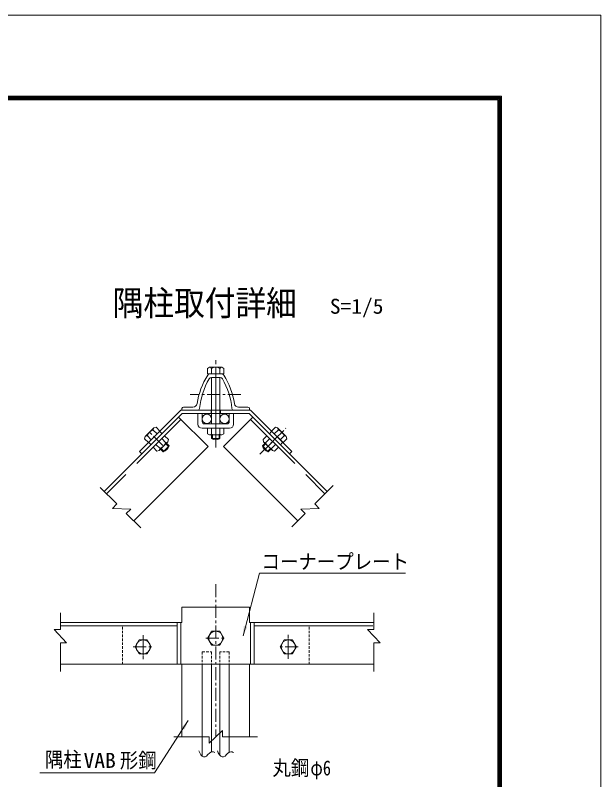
# Model space of a CAD drawing. Units: millimetres, scale not verified, with parts at other scales. Extents: x -4455 to 4455, y -3150 to 3150.
# Drawn here: x 2765 to 4455, y 943 to 3150 of the extents above; entities that cross this region are included whole.
import ezdxf
from ezdxf.enums import TextEntityAlignment as Align

# ---------------------------------------------------------------- set-up
doc = ezdxf.new("R2010")
doc.units = ezdxf.units.MM
doc.header["$LTSCALE"] = 30
for name, pattern in [('DASHED', [7.5, 6, -1.5]), ('USER2', [2, 1.25, -0.25, 0.25, -0.25]), ('USER3', [0.375, 0.25, -0.125])]:
    doc.linetypes.add(name, pattern=pattern)
doc.layers.add('0-C_7詳細', color=7, linetype='Continuous', lineweight=18)
doc.layers.add('0-E_D-TTL', color=7, linetype='Continuous', lineweight=9)
doc.styles.add('ＭＳ ゴシック', font='')
doc.styles.get('ＭＳ ゴシック').set_extended_font_data('MS Gothic')

msp = doc.modelspace()

# ---------------------------------------------------------------- linework, layer by layer
at = {"layer": '0-C_7詳細', "color": 1, "linetype": 'USER2'}
for p, q in [((3343.8, 1902.41), (3343.8, 2154.19)), ((3343.8, 2132.88), (3343.8, 1974.3)), ((3343.8, 2117.66), (3343.8, 1986.04)), ((3343.8, 2085.68), (3343.8, 1938.36)), ((3416.35, 2055.16), (3269.62, 2055.16)), ((3343.8, 2070.59), (3343.8, 1938.36)), ((3343.8, 1981.53), (3343.8, 1947.15)), ((3190.76, 1908.29), (3149.59, 1949.46)), ((3190.76, 1908.29), (3149.59, 1949.46)), ((3471.26, 1882.7), (3546.24, 1957.69)), ((3496.85, 1908.29), (3538.02, 1949.46)), ((3496.85, 1908.29), (3538.02, 1949.46)), ((3343.8, 1507.8), (3343.8, 1066.88)), ((3134.33, 1360.72), (3134.33, 1291.33)), ((3134.33, 1350.5), (3134.33, 1302.67)), ((3315.24, 1351.54), (3372.36, 1351.54)), ((3553.28, 1292.35), (3553.28, 1361.74)), ((3553.28, 1302.58), (3553.28, 1350.41)), ((3105.77, 1326.54), (3162.89, 1326.54)), ((3581.84, 1326.54), (3524.72, 1326.54))]:
    msp.add_line(p, q, dxfattribs=at)
at = {"layer": '0-C_7詳細', "lineweight": 9}
for p, q in [((3326.16, 2134.06), (3320.28, 2130.67)), ((3320.28, 2130.67), (3320.28, 2114.86)), ((3326.16, 2134.06), (3361.44, 2134.06)), ((3331.8, 2130.67), (3331.8, 2114.86)), ((3355.8, 2130.67), (3355.8, 2114.86)), ((3361.44, 2134.06), (3367.32, 2130.67)), ((3367.32, 2130.67), (3367.32, 2114.86)), ((3320.28, 2114.86), (3367.32, 2114.86)), ((3343.8, 2114.86), (3321.31, 2114.86)), ((3360.59, 2114.86), (3327.02, 2114.86)), ((3331.24, 2104.36), (3356.37, 2104.36)), ((3331.8, 2104.36), (3331.8, 1970.26)), ((3355.8, 2104.36), (3355.8, 1970.26)), ((3243.3, 2009.86), (3123.82, 1890.38)), ((3444.3, 2009.86), (3243.3, 2009.86)), ((3246.3, 2014.36), (3246.3, 2009.86)), ((3291.07, 2009.86), (3246.3, 2009.86)), ((3277.97, 2018.86), (3250.8, 2018.86)), ((3396.54, 2009.86), (3441.3, 2009.86)), ((3409.64, 2018.86), (3436.8, 2018.86)), ((3441.3, 2014.36), (3441.3, 2009.86)), ((3444.3, 2009.86), (3563.79, 1890.38)), ((3247.28, 2000.26), (3022.16, 1775.14)), ((3247.28, 2000.26), (3130.61, 1883.59)), ((3321.53, 1904.8), (3236.67, 1989.65)), ((3440.33, 2000.26), (3247.28, 2000.26)), ((3366.08, 1904.8), (3450.93, 1989.65)), ((3440.33, 2000.26), (3665.45, 1775.14)), ((3440.33, 2000.26), (3557, 1883.59)), ((3165.14, 1958.85), (3140.2, 1933.91)), ((3182.88, 1949.43), (3149.61, 1916.17)), ((3163.56, 1952.46), (3174.73, 1941.29)), ((3165.14, 1958.85), (3171.7, 1960.61)), ((3171.7, 1960.61), (3182.88, 1949.43)), ((3367.32, 1957.66), (3320.28, 1957.66)), ((3320.28, 1941.79), (3320.28, 1957.66)), ((3331.8, 1940.52), (3331.8, 1957.66)), ((3355.8, 1940.52), (3355.8, 1957.66)), ((3367.32, 1941.79), (3367.32, 1957.66)), ((3515.91, 1960.61), (3504.73, 1949.43)), ((3504.73, 1949.43), (3537.99, 1916.17)), ((3524.05, 1952.46), (3512.88, 1941.29)), ((3522.47, 1958.85), (3515.91, 1960.61)), ((3522.47, 1958.85), (3547.41, 1933.91)), ((3140.2, 1933.91), (3138.44, 1927.35)), ((3138.44, 1927.35), (3149.61, 1916.17)), ((3146.58, 1935.49), (3157.76, 1924.32)), ((3162.77, 1903.02), (3196.03, 1936.28)), ((3200, 1916.02), (3187.88, 1928.14)), ((3207.25, 1925.06), (3196.03, 1936.28)), ((3205.53, 1918.63), (3207.25, 1925.06)), ((3326.04, 1938.46), (3320.28, 1941.79)), ((3361.56, 1938.46), (3326.04, 1938.46)), ((3331.8, 1938.46), (3331.8, 1927.8)), ((3355.8, 1927.8), (3331.8, 1927.8)), ((3355.8, 1938.46), (3355.8, 1927.8)), ((3361.56, 1938.46), (3367.32, 1941.79)), ((3480.35, 1925.06), (3491.58, 1936.28)), ((3482.08, 1918.63), (3480.35, 1925.06)), ((3487.6, 1916.02), (3499.72, 1928.14)), ((3524.84, 1903.02), (3491.58, 1936.28)), ((3541.02, 1935.49), (3529.85, 1924.32)), ((3549.17, 1927.35), (3537.99, 1916.17)), ((3547.41, 1933.91), (3549.17, 1927.35)), ((3321.53, 1904.8), (3107.01, 1690.29)), ((3173.99, 1891.8), (3162.77, 1903.02)), ((3183.03, 1899.05), (3170.91, 1911.17)), ((3180.42, 1893.52), (3205.53, 1918.63)), ((3192.03, 1890.05), (3209, 1907.02)), ((3201.46, 1914.56), (3209, 1907.02)), ((3366.08, 1904.8), (3580.59, 1690.29)), ((3486.15, 1914.56), (3478.61, 1907.02)), ((3495.58, 1890.05), (3478.61, 1907.02)), ((3507.19, 1893.52), (3482.08, 1918.63)), ((3504.57, 1899.05), (3516.7, 1911.17)), ((3513.62, 1891.8), (3524.84, 1903.02)), ((3130.61, 1883.59), (3123.82, 1890.38)), ((3180.42, 1893.52), (3173.99, 1891.8)), ((3184.49, 1897.59), (3192.03, 1890.05)), ((3503.12, 1897.59), (3495.58, 1890.05)), ((3507.19, 1893.52), (3513.62, 1891.8)), ((3557, 1883.59), (3563.79, 1890.38)), ((3246.3, 1441.54), (3441.3, 1441.54)), ((3246.3, 1441.54), (3246.3, 1396.54)), ((3441.3, 1441.54), (3441.3, 1396.54)), ((3246.3, 1396.54), (2895.56, 1396.54)), ((3232.7, 1396.54), (3232.7, 1276.54)), ((3243.3, 1396.54), (3243.3, 1276.54)), ((3441.3, 1396.54), (3799.91, 1396.54)), ((3444.3, 1396.54), (3444.3, 1276.54)), ((3454.91, 1396.54), (3454.91, 1276.54)), ((3232.7, 1387.54), (2895.56, 1387.54)), ((3454.91, 1387.54), (3797.66, 1387.54)), ((3271.72, 1276.54), (2895.56, 1276.54)), ((3246.3, 1276.54), (3246.3, 1066.88)), ((3246.3, 1276.54), (3441.3, 1276.54)), ((3304.85, 1276.54), (3304.85, 1010.99)), ((3331.85, 1276.54), (3331.85, 1023.37)), ((3355.75, 1276.54), (3355.75, 1013.76)), ((3382.75, 1276.54), (3382.75, 1022.37)), ((3418.14, 1276.54), (3799.91, 1276.54)), ((3441.3, 1276.54), (3441.3, 1066.88))]:
    msp.add_line(p, q, dxfattribs=at)
at = {"layer": '0-C_7詳細', "color": 1, "linetype": 'USER3'}
for p, q in [((3330.3, 2009.86), (3330.3, 2000.26)), ((3357.3, 2009.86), (3357.3, 2000.26)), ((3188.94, 1941.93), (3182.16, 1948.71)), ((3188.94, 1941.93), (3182.16, 1948.71)), ((3498.66, 1941.93), (3505.45, 1948.71)), ((3498.66, 1941.93), (3505.45, 1948.71)), ((3157.12, 1910.11), (3150.34, 1916.89)), ((3157.12, 1910.11), (3150.34, 1916.89)), ((3530.48, 1910.11), (3537.27, 1916.89)), ((3530.48, 1910.11), (3537.27, 1916.89))]:
    msp.add_line(p, q, dxfattribs=at)
at = {"layer": '0-C_7詳細', "color": 3}
for p, q in [((3292.2, 2000.26), (3292.2, 1969.66)), ((3304.8, 2000.26), (3292.2, 2000.26)), ((3304.8, 2000.26), (3304.8, 1976.26)), ((3382.8, 2000.26), (3382.8, 1976.26)), ((3395.4, 2000.26), (3382.8, 2000.26)), ((3395.4, 2000.26), (3395.4, 1969.66)), ((3376.8, 1970.26), (3310.8, 1970.26)), ((3383.4, 1957.66), (3304.2, 1957.66))]:
    msp.add_line(p, q, dxfattribs=at)
at = {"layer": '0-C_7詳細', "color": 3, "linetype": 'DASHED'}
for p, q in [((3243.04, 1983.29), (3028.53, 1768.78)), ((3444.57, 1983.29), (3659.08, 1768.78))]:
    msp.add_line(p, q, dxfattribs=at)
at = {"layer": '0-C_7詳細', "color": 1}
for p, q in [((3334.2, 1938.46), (3334.2, 1926.59)), ((3353.4, 1938.46), (3353.4, 1926.59)), ((3186.19, 1899.29), (3194.58, 1890.89)), ((3199.76, 1912.86), (3208.16, 1904.47)), ((3487.85, 1912.86), (3479.45, 1904.47)), ((3501.42, 1899.29), (3493.03, 1890.89))]:
    msp.add_line(p, q, dxfattribs=at)
at = {"layer": '0-C_7詳細', "color": 4}
for p, q in [((3629.39, 1739.09), (3682.83, 1792.52)), ((3058.21, 1739.09), (3010.35, 1786.95)), ((3058.21, 1739.09), (3045.49, 1726.36)), ((3045.49, 1726.36), (3098.36, 1724.4)), ((3085.63, 1711.67), (3098.36, 1724.4)), ((3642.12, 1726.36), (3589.25, 1724.4)), ((3601.98, 1711.67), (3589.25, 1724.4)), ((3629.39, 1739.09), (3642.12, 1726.36)), ((3085.63, 1711.67), (3127.48, 1669.83)), ((3601.98, 1711.67), (3563.83, 1673.52)), ((2895.56, 1377.04), (2895.56, 1424.56)), ((3799.91, 1377.04), (3799.91, 1424.56)), ((2877.56, 1377.04), (2913.56, 1338.27)), ((2895.56, 1377.04), (2877.56, 1377.04)), ((3781.91, 1377.04), (3817.91, 1338.27)), ((3799.91, 1377.04), (3781.91, 1377.04)), ((2895.56, 1338.27), (2895.56, 1255.74)), ((2895.56, 1338.27), (2913.56, 1338.27)), ((3799.91, 1338.27), (3799.91, 1255.74)), ((3799.91, 1338.27), (3817.91, 1338.27)), ((3324.42, 1048.88), (3363.19, 1084.88)), ((3363.19, 1066.88), (3363.19, 1084.88)), ((3324.42, 1066.88), (3223.11, 1066.88)), ((3324.42, 1066.88), (3324.42, 1048.88)), ((3363.19, 1066.88), (3464.5, 1066.88))]:
    msp.add_line(p, q, dxfattribs=at)
at = {"layer": '0-C_7詳細', "color": 3, "linetype": 'USER3'}
for p, q in [((3074.33, 1384.54), (3074.33, 1276.54)), ((3613.28, 1384.54), (3613.28, 1276.54)), ((3304.85, 1311.88), (3304.85, 1276.54)), ((3304.85, 1311.88), (3331.85, 1311.88)), ((3331.85, 1311.88), (3331.85, 1276.54)), ((3382.75, 1311.88), (3355.75, 1311.88)), ((3355.75, 1311.88), (3355.75, 1276.54)), ((3382.75, 1311.88), (3382.75, 1276.54))]:
    msp.add_line(p, q, dxfattribs=at)
at = {"layer": '0-C_7詳細', "lineweight": 9}
msp.add_lwpolyline([(3891.33, 1539.03), (3469.99, 1539.03), (3422.61, 1358.48)], dxfattribs=at)
at = {"layer": '0-C_7詳細', "color": 3}
for points in [[(3367.32, 1351.54), (3355.56, 1371.91), (3332.04, 1371.91), (3320.28, 1351.54), (3332.04, 1331.17), (3355.56, 1331.17)], [(3157.85, 1326.54), (3146.09, 1346.91), (3122.57, 1346.91), (3110.81, 1326.54), (3122.57, 1306.17), (3146.09, 1306.17)], [(3529.76, 1326.54), (3541.52, 1306.17), (3565.04, 1306.17), (3576.8, 1326.54), (3565.04, 1346.91), (3541.52, 1346.91)]]:
    msp.add_lwpolyline(points, close=True, dxfattribs=at)
at = {"layer": '0-C_7詳細', "color": 1}
msp.add_lwpolyline([(2836.15, 962.78), (3167.34, 962.78), (3264.31, 1114.22)], dxfattribs=at)
at = {"layer": '0-C_7詳細', "color": 4}
for points in [[(3295.26, 1025.96), (3297.53, 1020.83), (3301.21, 1014.81), (3305, 1010.83), (3308.91, 1008.9), (3312.93, 1009.02), (3317.07, 1011.18), (3321.32, 1015.38), (3325.55, 1019.82), (3329.62, 1022.66), (3333.54, 1023.9), (3337.29, 1023.55), (3340.89, 1021.61), (3341.26, 1021.23)], [(3348.81, 1025.96), (3351.07, 1020.83), (3354.75, 1014.81), (3358.55, 1010.83), (3362.45, 1008.9), (3366.48, 1009.02), (3370.61, 1011.18), (3374.87, 1015.38), (3379.1, 1019.82), (3383.17, 1022.66), (3387.08, 1023.9), (3390.84, 1023.55), (3394.44, 1021.61), (3394.81, 1021.23)]]:
    msp.add_lwpolyline(points, dxfattribs=at)
at = {"layer": '0-C_7詳細', "color": 3}
for centre, radius in [((3318.35, 1984.89), 13.5), ((3369.25, 1984.89), 13.5), ((3343.8, 1351.54), 20.4), ((3134.33, 1326.54), 20.4), ((3553.28, 1326.54), 20.4)]:
    msp.add_circle(centre, radius, dxfattribs=at)
at = {"layer": '0-C_7詳細', "lineweight": 9}
for centre, radius, start, end in [((3326.47, 2128.19), 5.88, 24.94299, 92.968), ((3343.8, 2111.16), 22.91, 58.40741, 121.59259), ((3361.14, 2128.19), 5.88, 87.032, 155.05701), ((3513.6, 1992.13), 226.8, 148.30182, 170.6662), ((3513.6, 1992.13), 217.8, 150.13204, 173.91336), ((3327.02, 2107.36), 7.5, 90, 148.30182), ((3331.24, 2096.86), 7.5, 90, 150.13204), ((3356.37, 2096.86), 7.5, 29.86796, 90), ((3360.59, 2107.36), 7.5, 31.69818, 90), ((3174, 1992.13), 217.8, 6.08664, 29.86796), ((3174, 1992.13), 226.8, 9.3338, 31.69818), ((3250.8, 2014.36), 4.5, 90, 180), ((3277.97, 2030.86), 12, 270, 350.6662), ((3291.07, 2015.86), 6, 270, 353.91336), ((3396.54, 2015.86), 6, 186.08664, 270), ((3409.64, 2030.86), 12, 189.3338, 270), ((3436.8, 2014.36), 4.5, 0, 90), ((3168.87, 1930.18), 22.91, 103.40741, 166.59259), ((3169.08, 1954.48), 5.88, 132.032, 200.05701), ((3518.53, 1954.48), 5.88, 339.94299, 47.968), ((3518.74, 1930.18), 22.91, 13.40741, 76.59259), ((3144.57, 1929.97), 5.88, 69.94299, 137.968), ((3326.04, 1947.55), 9.09, 270, 309.3382), ((3343.8, 1974.46), 36, 250.52878, 289.47122), ((3343.8, 1948.59), 24, 240, 300), ((3361.56, 1947.55), 9.09, 230.6618, 270), ((3543.04, 1929.97), 5.88, 42.032, 110.05701), ((3173.99, 1899.94), 9.09, 315, 354.3382), ((3167.52, 1931.53), 36, 295.52878, 334.47122), ((3185.82, 1913.23), 24, 285, 345), ((3199.11, 1925.06), 9.09, 275.6618, 315), ((3501.79, 1913.23), 24, 195, 255), ((3488.5, 1925.06), 9.09, 225, 264.3382), ((3520.09, 1931.53), 36, 205.52878, 244.47122), ((3513.62, 1899.94), 9.09, 185.6618, 225)]:
    msp.add_arc(centre, radius, start, end, dxfattribs=at)
at = {"layer": '0-C_7詳細', "color": 3}
for centre, radius, start, end in [((3304.2, 1969.66), 12, 180, 270), ((3310.8, 1976.26), 6, 180, 270), ((3376.8, 1976.26), 6, 270, 0), ((3383.4, 1969.66), 12, 270, 0)]:
    msp.add_arc(centre, radius, start, end, dxfattribs=at)
at = {"layer": '0-C_7詳細'}
msp.add_solid([(3422.1, 1356.54), (3424.68, 1386.88), (3434.76, 1384.24)], dxfattribs=at)
at = {"layer": '0-C_7詳細', "color": 1}
msp.add_solid([(3265.39, 1115.9), (3253.6, 1087.83), (3244.83, 1093.45)], dxfattribs=at)
at = {"layer": '0-E_D-TTL', "color": 2, "lineweight": 18}
msp.add_lwpolyline([(-4454.85, 3150.21), (4454.85, 3150.21), (4454.85, -3150.21), (-4454.85, -3150.21)], close=True, dxfattribs=at)
at = {"layer": '0-E_D-TTL'}
for points in [[(-4168.47, 2916.87), (4168.47, 2916.87), (4168.47, -2916.87), (-4168.47, -2916.87)], [(-4165.81, 2914.21), (4165.81, 2914.21), (4165.81, -2914.21), (-4165.81, -2914.21)], [(-4163.16, 2911.56), (4163.16, 2911.56), (4163.16, -2911.56), (-4163.16, -2911.56)], [(-4160.51, 2908.91), (4160.51, 2908.91), (4160.51, -2908.91), (-4160.51, -2908.91)], [(-4157.86, 2906.26), (4157.86, 2906.26), (4157.86, -2906.26), (-4157.86, -2906.26)]]:
    msp.add_lwpolyline(points, close=True, dxfattribs=at)

# ---------------------------------------------------------------- texts
at = {"layer": '0-C_7詳細', "style": 'ＭＳ ゴシック', "width": 0.9}
msp.add_text('隅柱取付詳細', height=72.14, dxfattribs=at).set_placement((3046.39, 2261.67), align=Align.BOTTOM_LEFT)
at = {"layer": '0-C_7詳細', "color": 3, "style": 'ＭＳ ゴシック'}
for s, width, p in [('S=1/5', 1.05, (3673.17, 2275.37)), ('コーナープレート', 0.9, (3476.04, 1538.14)), ('隅柱', 0.9, (2850.75, 966.83)), ('VAB', 1.05, (2962.4, 964.04)), ('形鋼', 0.9, (3066.96, 964.22)), ('丸鋼', 0.9, (3507.49, 942.41)), ('φ6', 0.8, (3617.01, 942.41))]:
    msp.add_text(s, height=43.33, dxfattribs=dict(at, width=width)).set_placement(p, align=Align.BOTTOM_LEFT)

doc.saveas('drawing.dxf')
